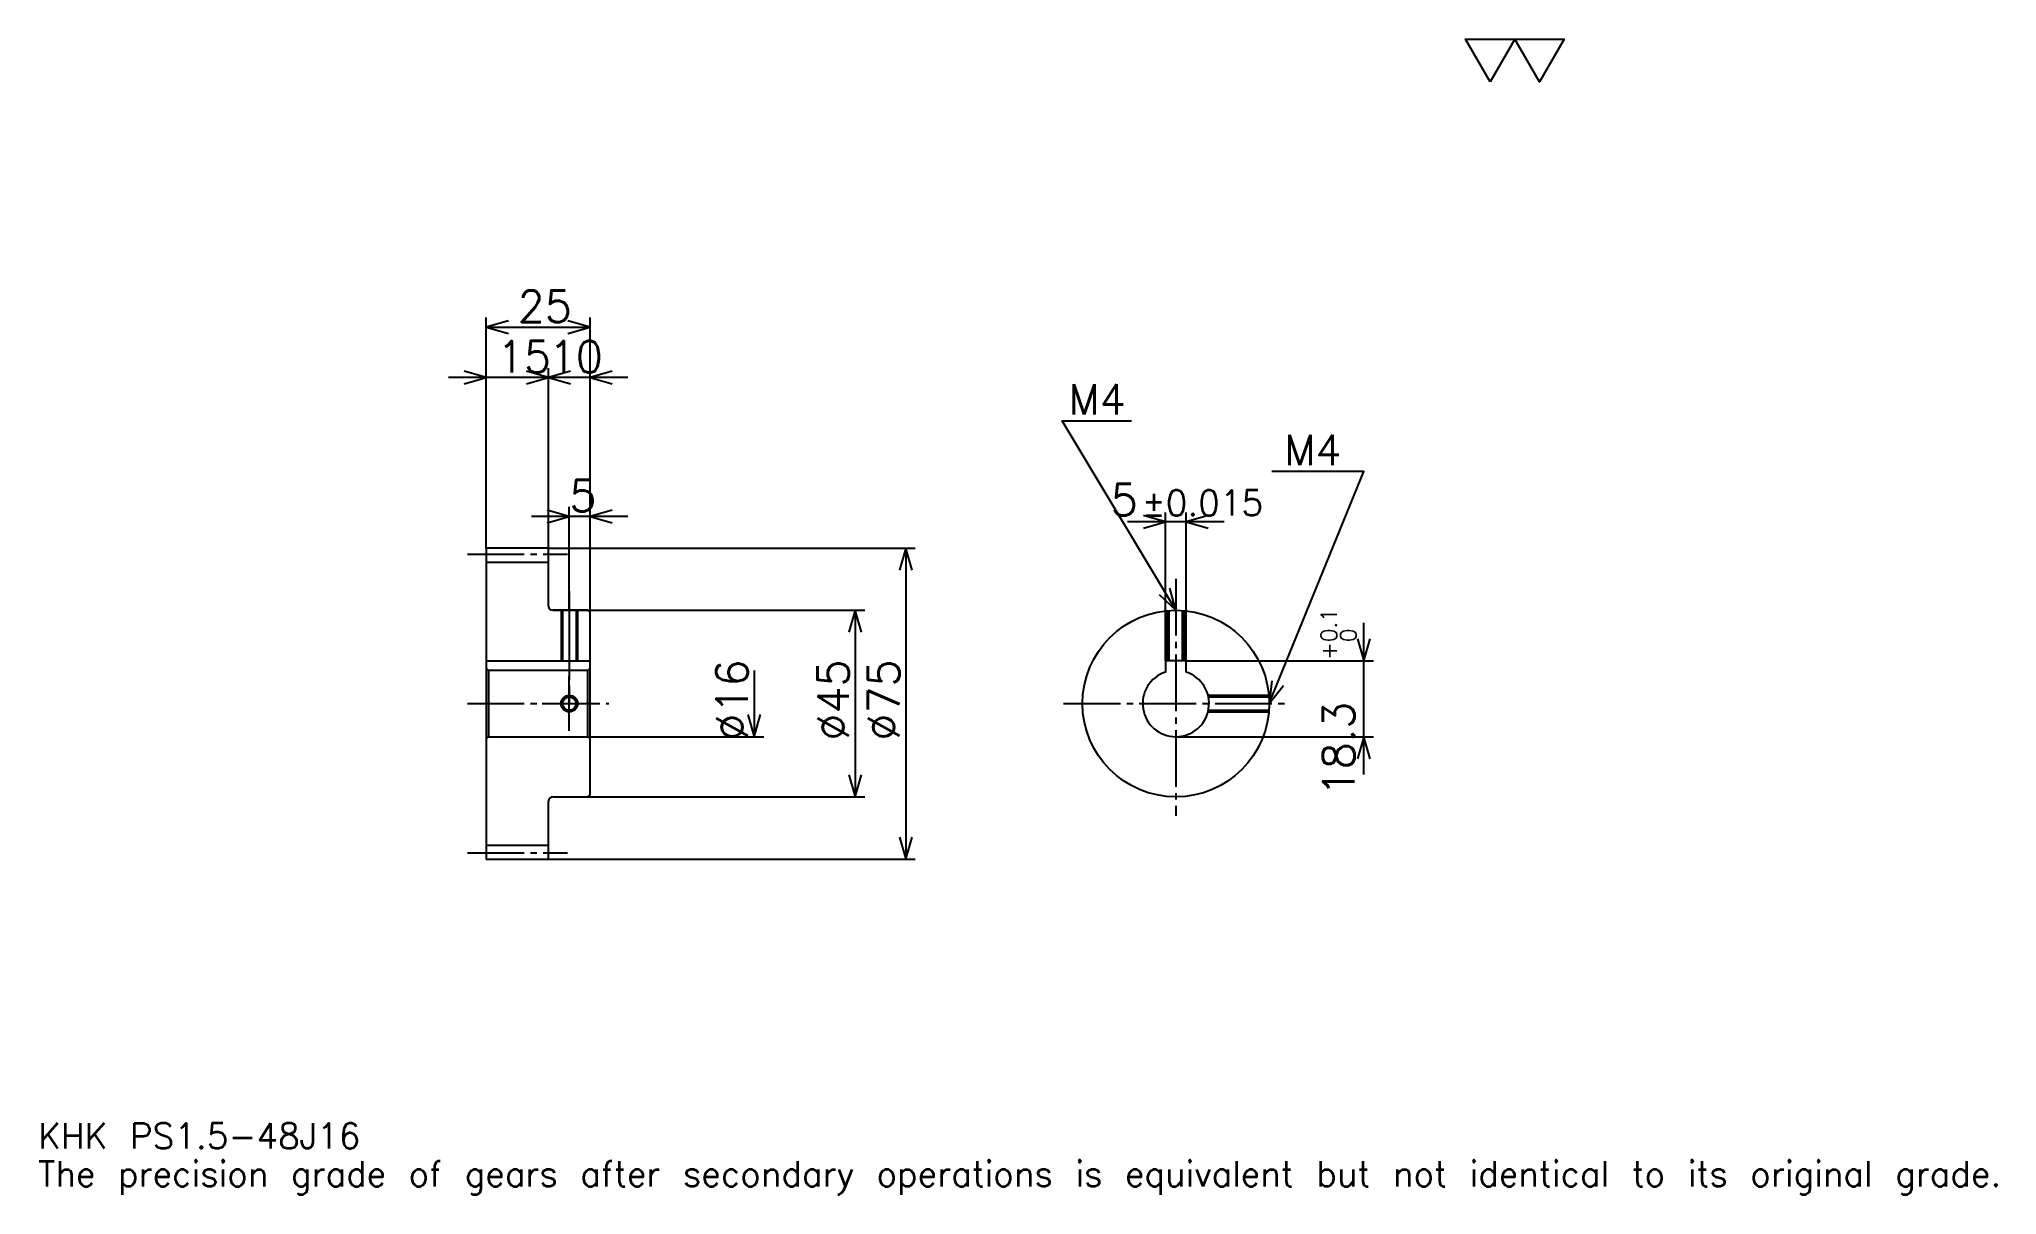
# Model space of a CAD drawing. Extents: x 15 to 487, y 6 to 284.
import ezdxf

# ---------------------------------------------------------------- set-up
doc = ezdxf.new("R2010")
doc.units = 0
doc.linetypes.add('DASHDOT', pattern=[18.260869, 13.695652, -1.521739, 1.521739, -1.521739])
doc.layers.get('0').update_dxf_attribs({"linetype": 'CONTINUOUS'})
doc.layers.add('DASHDOT', color=6, linetype='DASHDOT')
doc.styles.add('KANJI', font='TXT', dxfattribs={"bigfont": 'BIGFONT'})

msp = doc.modelspace()

# ---------------------------------------------------------------- linework, layer by layer
at = {"color": 5}
for p, q in [((123.260864, 161.521744), (123.260864, 217.065216)), ((148.260864, 161.521744), (148.260864, 217.065216)), ((123.260864, 214.782608), (148.260864, 214.782608)), ((138.260864, 161.521744), (138.260864, 204.891312)), ((147.391296, 202.608704), (114.130432, 202.608704)), ((157.391296, 202.608704), (129.130432, 202.608704)), ((143.260864, 161.521744), (143.260864, 171.413055)), ((286.956512, 134.321747), (286.956512, 170.108704)), ((291.956512, 134.321747), (291.956512, 170.108704)), ((157.391296, 169.130432), (134.130432, 169.130432)), ((301.086945, 167.826096), (277.82608, 167.826096)), ((123.260864, 161.421753), (123.260864, 161.521744)), ((138.160858, 161.521744), (148.260864, 161.521744)), ((138.260864, 161.421753), (138.260864, 161.521744)), ((143.260864, 146.521744), (143.260864, 161.521744)), ((143.260864, 146.521744), (143.260864, 161.521744)), ((148.260864, 161.521744), (226.630432, 161.521744)), ((148.260864, 146.021744), (148.260864, 161.521744)), ((224.347824, 161.521744), (224.347824, 86.521744)), ((139.260864, 146.521744), (148.260864, 146.521744)), ((148.260864, 146.521744), (214.456512, 146.521744)), ((212.173904, 146.521744), (212.173904, 101.521744)), ((334.782593, 106.891312), (334.782593, 143.452179)), ((291.956512, 134.321747), (337.065186, 134.321747)), ((187.82608, 132.021744), (187.82608, 116.021744)), ((148.260864, 116.021744), (190.108688, 116.021744)), ((289.456512, 116.021744), (337.065186, 116.021744)), ((139.260864, 101.521744), (148.260864, 101.521744)), ((148.260864, 101.521744), (214.456512, 101.521744)), ((138.160858, 86.521744), (148.260864, 86.521744)), ((148.260864, 86.521744), (226.630432, 86.521744))]:
    msp.add_line(p, q, dxfattribs=at)
at = {"color": 4}
for p, q in [((123.260864, 158.146744), (138.260864, 158.146744)), ((123.260864, 134.321747), (148.260864, 134.321747)), ((147.760864, 132.021744), (148.260864, 132.521744)), ((123.760864, 132.021744), (123.760864, 116.021744)), ((147.760864, 116.021744), (148.260864, 115.521744)), ((123.260864, 89.896744), (138.260864, 89.896744))]:
    msp.add_line(p, q, dxfattribs=at)
at = {"color": 7}
msp.add_lwpolyline([(365.217377, 273.913055), (359.282593, 284.200012), (383.021729, 284.200012), (377.086945, 273.913055), (371.152161, 284.200012), (365.217377, 273.913055)], dxfattribs=at)
at = {"color": 5}
for points in [[(128.586945, 216.304352), (123.260864, 214.782608), (128.586945, 213.260864)], [(142.934784, 213.260864), (148.260864, 214.782608), (142.934784, 216.304352)], [(117.934776, 201.086975), (123.260864, 202.608704), (117.934776, 204.130432)], [(132.934784, 201.086975), (138.260864, 202.608704), (132.934784, 204.130432)], [(143.586945, 204.130432), (138.260864, 202.608704), (143.586945, 201.086975)], [(153.586945, 204.130432), (148.260864, 202.608704), (153.586945, 201.086975)], [(289.456512, 146.521744), (262.065216, 192.17392), (278.804321, 192.17392)], [(311.956512, 124.021744), (334.782593, 180), (312.565247, 180)], [(137.934784, 167.608704), (143.260864, 169.130432), (137.934784, 170.652176)], [(153.586945, 170.652176), (148.260864, 169.130432), (153.586945, 167.608704)], [(281.630432, 166.304352), (286.956512, 167.826096), (281.630432, 169.347839)], [(297.282593, 169.347839), (291.956512, 167.826096), (297.282593, 166.304352)], [(225.869568, 156.195648), (224.347824, 161.521744), (222.82608, 156.195648)], [(285.411377, 150.305893), (289.456512, 146.521744), (288.021149, 151.87175)], [(213.695648, 141.195648), (212.173904, 146.521744), (210.652161, 141.195648)], [(333.260864, 139.647827), (334.782593, 134.321747), (336.304321, 139.647827)], [(312.558472, 129.528152), (311.956512, 124.021744), (315.376648, 128.378983)], [(186.304337, 121.347832), (187.82608, 116.021744), (189.347809, 121.347832)], [(336.304321, 110.695656), (334.782593, 116.021744), (333.260864, 110.695656)], [(210.652161, 106.847832), (212.173904, 101.521744), (213.695648, 106.847832)], [(222.82608, 91.847832), (224.347824, 86.521744), (225.869568, 91.847832)]]:
    msp.add_lwpolyline(points, dxfattribs=at)
at = {"color": 4}
for points in [[(138.260864, 147.521744), (138.260864, 161.421753), (138.160858, 161.521744), (123.360863, 161.521744), (123.260864, 161.421753), (123.260864, 115.521744)], [(139.260864, 101.521744), (147.760864, 101.521744), (148.260864, 102.021744), (148.260864, 146.021744), (147.760864, 146.521744), (139.260864, 146.521744)], [(141.260864, 146.521744), (141.260864, 134.321747)], [(141.640869, 146.521744), (141.640869, 134.321747)], [(144.880859, 146.521744), (144.880859, 134.321747)], [(145.260864, 146.521744), (145.260864, 134.321747)], [(287.456512, 134.321747), (287.456512, 146.432678)], [(287.836517, 134.321747), (287.836517, 146.463348)], [(291.076508, 134.321747), (291.076508, 146.463348)], [(291.456512, 134.321747), (291.456512, 146.432678)], [(123.260864, 115.521744), (123.760864, 116.021744), (147.760864, 116.021744), (147.760864, 132.021744), (123.760864, 132.021744), (123.260864, 132.521744)], [(291.956512, 131.621078), (291.956512, 134.321747), (286.956512, 134.321747), (286.956512, 131.621078)], [(297.202484, 126.021744), (311.867432, 126.021744)], [(297.290771, 125.641747), (311.898132, 125.641747)], [(297.202484, 122.021744), (311.867432, 122.021744)], [(297.290771, 122.401741), (311.898132, 122.401741)], [(123.260864, 115.521744), (123.260864, 86.621742), (123.360863, 86.521744), (138.160858, 86.521744), (138.260864, 86.621742), (138.260864, 100.521744)]]:
    msp.add_lwpolyline(points, dxfattribs=at)
for centre, radius in [((289.456512, 124.021744), 22.5), ((143.260864, 124.021744), 1.62)]:
    msp.add_circle(centre, radius, dxfattribs=at)
at = {"color": 7}
msp.add_circle((143.260864, 124.021744), 2, dxfattribs=at)
at = {"color": 4}
for centre, radius, start, end in [((139.260864, 147.521744), 1, 180, 270), ((289.456512, 124.021744), 8, 108.20995733, 71.79004267), ((139.260864, 100.521744), 1, 90, 180)]:
    msp.add_arc(centre, radius, start, end, dxfattribs=at)
at = {"layer": 'DASHDOT', "color": 7}
for p, q in [((118.695648, 160.021744), (142.82608, 160.021744)), ((289.456512, 154.130432), (289.456512, 96.956528)), ((143.260864, 146.521744), (143.260864, 124.021744)), ((118.695648, 124.021744), (152.82608, 124.021744)), ((262.391296, 124.021744), (316.521729, 124.021744)), ((118.695648, 88.021744), (142.82608, 88.021744))]:
    msp.add_line(p, q, dxfattribs=at)
for points in [[(143.260864, 151.08696), (143.260864, 129.756531)], [(143.260864, 117.456528), (143.260864, 130.58696)], [(136.695648, 124.021744), (149.82608, 124.021744)]]:
    msp.add_lwpolyline(points, dxfattribs=at)

# ---------------------------------------------------------------- texts
at = {"color": 7, "style": 'KANJI'}
for s, height, p in [('25', 7.608696, (130.815216, 216)), ('15', 7.608696, (125.815208, 203.826096)), ('10', 7.608696, (138.315216, 203.826096)), ('M4', 7.304348, (263.586945, 193.695648)), ('M4', 7.304348, (315.608704, 181.521744)), ('5', 7.608696, (143.28804, 170.347839)), ('5', 7.608696, (273.750671, 169.347839)), ('%%p0.015', 6.086957, (281.282349, 169.347839)), ('KHK PS1.5-48J16', 6.086957, (15.217391, 16.73913)), ('The precision grade of gears after secondary operations is equivalent but not identical to its original grade.', 6.086957, (15.217391, 7.608696))]:
    msp.add_text(s, height=height, dxfattribs=at).set_placement(p)
for s, height, p in [('0.1', 3.804348, (328.239136, 138.840942)), ('0', 3.804348, (332.956512, 138.840942)), ('+', 3.804348, (328.239136, 134.580078)), ('%%c16', 7.608696, (186.304337, 115.081528)), ('%%c45', 7.608696, (210.652161, 115.081528)), ('%%c75', 7.608696, (222.82608, 115.081528)), ('18.3', 7.608696, (332.5, 101.646622))]:
    msp.add_text(s, height=height, rotation=90, dxfattribs=at).set_placement(p)

doc.saveas('drawing.dxf')
